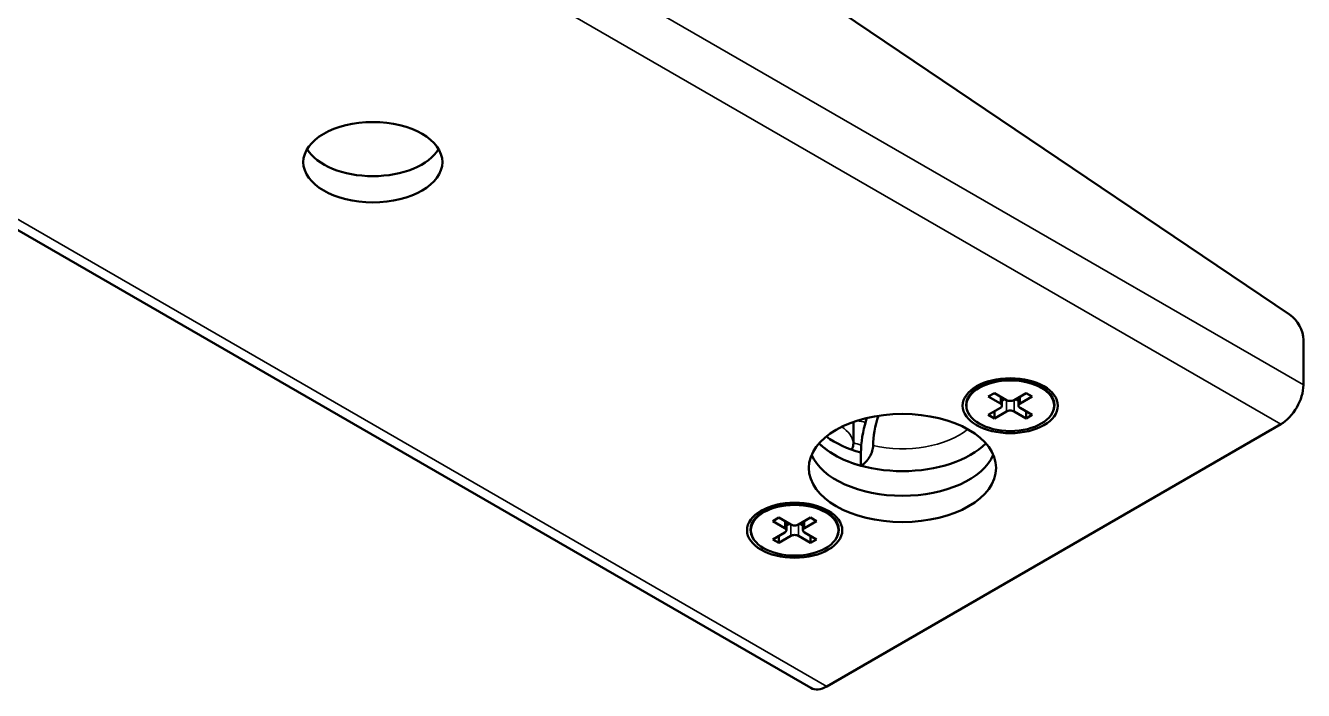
# Model space of a CAD drawing. Header units: millimetres. Extents: x 0 to 3000, y 0 to 3000.
# Drawn here: x 1003 to 1122.4, y 750.1 to 812.2 of the extents above; entities that cross this region are included whole.
import ezdxf

# ---------------------------------------------------------------- set-up
doc = ezdxf.new("R2010")
doc.units = ezdxf.units.MM
doc.layers.add('Visible (ANSI)', color=7, linetype='Continuous', lineweight=50)
doc.layers.add('Visible Narrow (ANSI)', color=7, linetype='Continuous', lineweight=35)

msp = doc.modelspace()

# ---------------------------------------------------------------- linework, layer by layer
at = {"layer": 'Visible (ANSI)'}
for p, q in [((949.096, 823.7691), (1076.3752, 750.2844)), ((1077.8769, 814.3594), (1121.1272, 785.1915)), ((1122.4229, 778.6021), (1122.4229, 782.8161)), ((1092.437, 778.754), (1091.6414, 778.1023)), ((1097.6081, 778.754), (1098.4037, 778.1023)), ((1092.9719, 777.5203), (1093.5376, 777.8469)), ((1094.1033, 776.8671), (1092.9719, 777.5203)), ((1093.5376, 777.8469), (1094.669, 777.1937)), ((1095.3761, 777.1937), (1096.5075, 777.8469)), ((1097.0731, 777.5203), (1095.9418, 776.8671)), ((1096.5075, 777.8469), (1097.0731, 777.5203)), ((1092.9719, 775.8056), (1094.1033, 776.4588)), ((1094.2497, 777.4357), (1094.2497, 776.6629)), ((1094.5276, 777.2753), (1094.2497, 777.1149)), ((1095.7953, 777.1149), (1095.5175, 777.2753)), ((1095.7953, 777.4357), (1095.7953, 776.6629)), ((1095.9418, 776.4588), (1097.0731, 775.8056)), ((1080.3668, 773.1916), (1080.3668, 775.1501)), ((1091.1608, 775.8677), (1091.1261, 775.9238)), ((1093.5376, 775.479), (1092.9719, 775.8056)), ((1094.669, 776.1322), (1093.5376, 775.479)), ((1093.5376, 776.1322), (1093.5376, 775.479)), ((1096.5075, 775.479), (1095.3761, 776.1322)), ((1096.5075, 776.1322), (1096.5075, 775.479)), ((1097.0731, 775.8056), (1096.5075, 775.479)), ((1098.8842, 775.8677), (1098.9189, 775.9238)), ((1077.8752, 750.433), (1120.3016, 774.9279)), ((1081.0676, 772.2803), (1081.0676, 771.0555)), ((1072.2844, 767.1189), (1071.4888, 766.4673)), ((1077.4555, 767.1189), (1078.2512, 766.4673)), ((1072.8194, 765.8852), (1073.3851, 766.2118)), ((1073.9508, 765.232), (1072.8194, 765.8852)), ((1073.3851, 766.2118), (1074.5164, 765.5586)), ((1074.0972, 765.8006), (1074.0972, 765.0279)), ((1074.375, 765.6402), (1074.0972, 765.4798)), ((1075.2235, 765.5586), (1076.3549, 766.2118)), ((1075.6428, 765.4798), (1075.365, 765.6402)), ((1075.6428, 765.8006), (1075.6428, 765.0279)), ((1076.9206, 765.8852), (1075.7892, 765.232)), ((1076.3549, 766.2118), (1076.9206, 765.8852)), ((1072.8194, 764.1705), (1073.9508, 764.8237)), ((1074.5164, 764.4971), (1073.3851, 763.8439)), ((1073.3851, 764.4971), (1073.3851, 763.8439)), ((1076.3549, 763.8439), (1075.2235, 764.4971)), ((1075.7892, 764.8237), (1076.9206, 764.1705)), ((1076.3549, 764.4971), (1076.3549, 763.8439)), ((1071.0083, 764.2326), (1070.9736, 764.2888)), ((1073.3851, 763.8439), (1072.8194, 764.1705)), ((1076.9206, 764.1705), (1076.3549, 763.8439)), ((1078.7317, 764.2326), (1078.7664, 764.2888))]:
    msp.add_line(p, q, dxfattribs=at)
for centre, major_axis in [((1035.4488, 799.4228), (-6.5, 0)), ((1095.0225, 776.6629), (-4.45, 0)), ((1095.0225, 776.6629), (-4.1, 0)), ((1084.9463, 770.8454), (-8.75, 0)), ((1074.87, 765.0279), (-4.45, 0)), ((1074.87, 765.0279), (-4.1, 0))]:
    msp.add_ellipse(centre, major_axis=major_axis, ratio=0.57735027, dxfattribs=at)
for centre, major_axis, start_param, end_param in [((1035.4488, 801.8723), (6.5, 0), 3.47403961, 5.95073836), ((1121.0087, 783.6326), (1, -1.7321), 0.78539816, 2.27234486), ((1095.0225, 776.7262), (-4.1368, 0), 2.79897027, 6.62580769), ((1120.3016, 777.3774), (1.5, 2.5981), 3.92699082, 5.49778714), ((1093.7497, 776.6629), (0.5, 0), 5.49778714, 7.06858347), ((1095.0225, 777.3978), (-0.5, 0), 0.78539816, 2.35619449), ((1096.2953, 776.6629), (-0.5, 0), 5.49778714, 7.06858347), ((1087.0676, 775.7444), (-4.2426, -7.3485), 5.08641918, 5.49778714), ((1087.0676, 775.7444), (-3.4369, -5.9529), 5.03639146, 5.49778714), ((1095.0225, 775.9281), (0.5, 0), 0.78539816, 2.35619449), ((1084.9463, 775.7444), (9, 0), 3.66572048, 4.26682773), ((1084.9463, 775.7444), (-9, 0), 0.52412782, 2.61746483), ((1084.9463, 776.9691), (-9, 0), 0.65921752, 1.12523507), ((1084.9463, 773.2949), (8.75, 0), 3.38646926, 6.0383087), ((1074.87, 765.0912), (-4.1368, 0), 2.79897027, 6.62580769), ((1073.5972, 765.0279), (0.5, 0), 5.49778714, 7.06858347), ((1074.87, 765.7627), (-0.5, 0), 0.78539816, 2.35619449), ((1074.87, 764.293), (0.5, 0), 0.78539816, 2.35619449), ((1076.1428, 765.0279), (-0.5, 0), 5.49778714, 7.06858347), ((1077.8752, 752.8825), (-1.5, -2.5981), 0, 0.78539816)]:
    msp.add_ellipse(centre, major_axis=major_axis, ratio=0.57735027, start_param=start_param, end_param=end_param, dxfattribs=at)
msp.add_open_spline([(1081.6289, 775.5201), (1081.6071, 775.4599), (1081.5868, 775.3997), (1081.5681, 775.3396)], degree=3, dxfattribs=at)
for points, knots in [([(1080.3668, 773.1916), (1080.3668, 773.1309), (1080.3615, 773.0682), (1080.3265, 772.8555), (1080.2746, 772.7033), (1080.1987, 772.5547)], [-0.2567428055, -0.2567428055, -0.2567428055, -0.2567428055, -0.2341350918, -0.2341350918, -0.1819258741, -0.1819258741, -0.1819258741, -0.1819258741]), ([(1082.207, 772.9381), (1082.207, 772.7907), (1082.1751, 772.5993), (1082.0708, 772.2626), (1081.9778, 772.0583), (1081.7803, 771.7271), (1081.639, 771.5424), (1081.3774, 771.2714), (1081.2098, 771.1376), (1081.0676, 771.0555)], [-0.45823572, -0.45823572, -0.45823572, -0.45823572, -0.40407425, -0.40407425, -0.347441966, -0.347441966, -0.288349067, -0.288349067, -0.228018086, -0.228018086, -0.228018086, -0.228018086])]:
    msp.add_open_spline(points, degree=3, knots=knots, dxfattribs=at)
at = {"layer": 'Visible Narrow (ANSI)'}
for p, q in [((995.1437, 852.0868), (1122.4229, 778.6021)), ((1120.3016, 774.9279), (993.0224, 848.4126)), ((950.596, 823.9177), (1077.8752, 750.433)), ((1094.1033, 776.8671), (1094.1033, 777.5203)), ((1095.9418, 777.5203), (1095.9418, 776.8671)), ((1094.669, 776.1322), (1094.669, 777.1937)), ((1095.3761, 777.1937), (1095.3761, 776.1322)), ((1073.9508, 765.232), (1073.9508, 765.8852)), ((1075.7892, 765.8852), (1075.7892, 765.232)), ((1074.5164, 764.4971), (1074.5164, 765.5586)), ((1075.2235, 765.5586), (1075.2235, 764.4971))]:
    msp.add_line(p, q, dxfattribs=at)
for centre, major_axis, start_param, end_param in [((1084.9463, 780.3984), (-9.8, 0), 1.12963796, 1.21113636), ((1075.9307, 772.9887), (4.45, 0), 0.07905469, 0.7230308), ((1084.9463, 776.9691), (7.5, 0), 4.33850766, 5.66515036), ((1084.9463, 778.1939), (9.8, 0), 4.22615813, 4.30880681), ((1084.9463, 775.7444), (9, 0), 4.26682773, 5.75905748)]:
    msp.add_ellipse(centre, major_axis=major_axis, ratio=0.57735027, start_param=start_param, end_param=end_param, dxfattribs=at)

doc.saveas('drawing.dxf')
